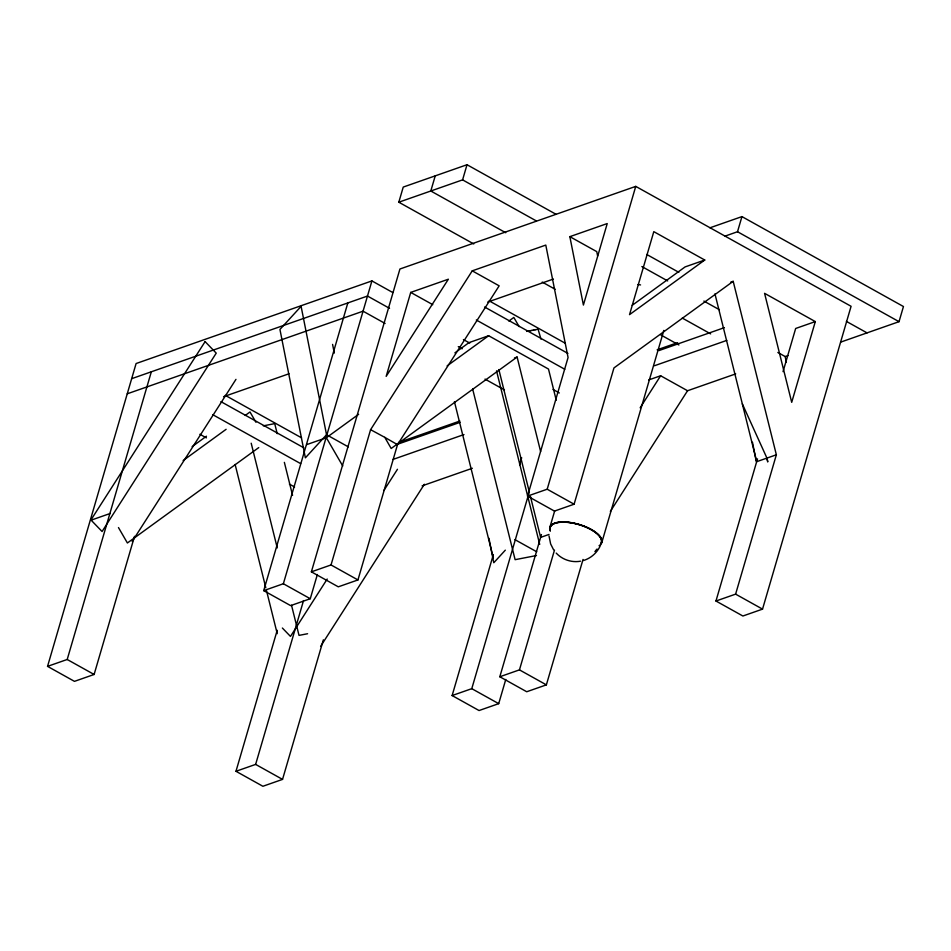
<?xml version="1.0" encoding="UTF-8"?>
<svg xmlns="http://www.w3.org/2000/svg" width="951" height="951" viewBox="0 0 951 951"><rect width="100%" height="100%" fill="white"/><g stroke="black" fill="none" stroke-linecap="round" stroke-linejoin="round"><path stroke-width="1.43" d="M134.519 536.316L94.113 674.473L74.463 681.356L47.55 666.366L136.1 363.532L371.912 280.914L392.668 292.468M47.55 666.366L67.2 659.483L151.328 371.793M317.361 574.523L310.276 598.726L290.626 605.621L263.712 590.63L347.828 302.941M263.712 590.63L283.362 583.748L371.912 280.914M473.753 243.943L398.814 202.206L403.236 187.074L467.012 164.725L556.169 214.367M323.364 639.821L282.542 779.392L262.892 786.275L235.979 771.285L277.205 630.287M311.381 571.836L331.031 564.953L370.593 429.674L472.243 270.845L499.156 285.835L397.506 444.664L357.945 579.944L338.294 586.826L311.381 571.836L399.931 269.002L635.743 186.384L851.086 306.293L762.536 609.127L742.886 616.01L715.96 601.02L756.461 462.424L752.467 442.239M235.979 771.285L255.629 764.402L303.524 600.616M435.237 175.864L430.803 190.996L505.742 232.733M410.725 292.409L386.165 376.382L448.361 279.214L410.725 292.409L432.753 304.665M398.814 202.206L462.59 179.87L467.012 164.725M505.777 679.442L498.704 703.657L479.054 710.54L452.129 695.55L493.367 554.552M519.603 464.825L521.683 457.704M715.96 601.02L735.61 594.137L776.361 454.792L733.197 281.33L613.954 367.93L574.107 504.208L554.457 511.091L527.532 496.101L568.068 357.517L545.791 245.085L472.243 270.845M452.129 695.55L471.779 688.667L529.255 492.119M527.532 496.101L547.194 489.218L635.743 186.384M583.034 559.45L546.373 684.863L526.723 691.746L499.81 676.755L541.452 534.557M549.749 527.769L554.73 510.735M499.81 676.755L519.46 669.873L554.481 550.106M601.971 541.987L663.834 330.413M725.09 236.098L737.512 231.735L741.946 216.602L903.45 306.531L899.028 321.676L840.803 342.075M776.361 454.792L756.711 461.675L757.531 458.881M783.042 371.627L795.666 328.475L815.316 321.593L791.707 402.332L764.58 293.336L815.316 321.593M600.521 545.208C597.43 552.507 591.035 558.273 583.427 560.519M132.189 541.511L235.967 379.354M327.203 579.04L290.483 636.421L282.376 628.029M383.883 490.49L397.459 469.283M320.594 646.418L424.372 484.273M640.166 407.777L660.648 375.764L687.561 390.742L735.705 373.886M610.352 511.412L687.561 390.742M326.538 434.738L305.378 457.847L279.939 329.438L301.098 306.341L326.538 434.738L348.328 446.875M505.326 550.154L493.783 562.754L488.921 538.23M594.898 551.568L597.157 549.131L596.384 549.963M192.138 446.613L206.462 436.212M183.127 460.546L226.112 429.317M245.227 415.444L249.994 411.973L255.95 422.256M258.755 447.588L127.398 542.985L118.471 527.567M306.721 444.616L326.371 437.733L358.622 414.315M454.899 352.857L469.009 342.622L488.659 335.739L548.489 369.059L556.24 400.181M447.101 365.909L488.659 335.739M508.856 321.034L513.825 317.456L519.115 326.585M397.09 444.2L391.17 448.48L384.798 437.365L397.506 444.664M397.863 443.653L517.106 357.041L540.608 451.499M632.213 305.319L685.1 266.91L704.75 260.027L653.801 231.652L629.538 314.638L704.75 260.027M131.678 378.676L367.49 296.046L389.541 308.326M569.851 236.656L607.237 223.556L583.403 305.057L569.851 236.656L596.764 251.635L597.62 255.914M127.244 393.809L363.056 311.191L385.107 323.471M487.732 302.061L553.375 279.059M223.556 396.698L289.009 373.767M709.945 227.812L741.946 216.602M514.491 357.968L517.106 357.041M730.582 282.245L733.197 281.33M90.63 520.328L110.28 513.445M657.141 349.825L677.611 342.657M658.9 350.586L724.4 327.643M398.54 442.524L459.856 421.043M397.399 444.307L460.058 422.351M654.478 365.731L726.826 340.387M392.965 459.44L463.981 434.559M648.713 379.936L660.648 375.764M777.835 352.464L785.181 356.554L787.951 355.579M422.125 485.854L472.362 468.261M549.012 534.45L540.62 537.386L530.444 496.493M526.664 331.423L527.912 331.174M527.853 331.198L529.101 330.936M529.029 330.96L530.278 330.71M530.206 330.734L531.454 330.484M531.395 330.508L532.251 330.33M532.572 330.282L533.428 330.104M533.761 330.045L534.617 329.878M534.938 329.819L535.793 329.64M536.982 329.415L535.734 329.664M537.303 329.367L538.159 329.189M263.32 425.846L274.72 423.635L277.216 433.68M536.495 555.539L515.109 559.675L472.647 389.018M307.577 633.735L299.018 635.387L291.529 605.276M538.1 329.212L540.976 339.138M580.502 561.197C571.717 562.826 562.255 559.663 556.216 553.09M737.512 231.735L899.028 321.676M846.39 321.39L867.027 332.886M646.763 254.476L678.812 272.319M641.854 266.542L667.685 280.925M703.871 301.075L719.372 309.705M462.59 179.87L536.233 220.87M682.283 318.074L710.659 333.884M660.802 334.918L678.883 344.987M542.236 282.078L555.146 289.27M489.147 300.849L565.37 343.299M484.582 307.007L567.902 353.403M476.32 320.011L564.763 369.261M463.422 339.566L469.735 343.085M553.006 389.458L559.319 392.965M458.287 346.616L462.186 348.779M484.998 379.092L504.458 389.934M547.194 489.218L574.107 504.208M735.61 594.137L762.536 609.127M370.593 429.674L384.798 437.365M514.943 539.645L536.733 551.782M225.316 395.378L301.538 437.829M220.941 401.643L303.761 447.755M212.632 414.612L300.635 463.624M199.9 434.262L206.379 437.876M289.401 484.107L294.596 486.995M331.031 564.953L357.945 579.944M519.46 669.873L546.373 684.863M283.362 583.748L310.276 598.726M471.779 688.667L498.704 703.657M67.2 659.483L94.113 674.473M255.629 764.402L282.542 779.392M553.577 549.773L550.629 543.924L549.036 535.995M326.371 437.733L342.752 465.99M742.327 403.854L766.934 458.097L767.719 461.722L766.934 458.097M714.95 293.859L756.711 461.675M498.859 369.57L529.386 492.261M496.529 370.866L539.704 544.4M454.423 401.643L493.319 557.964M284.361 462.364L292.563 495.34M251.195 443.214L277.252 547.907M235.123 464.445L265.804 587.777M266.518 590.654L277.228 633.675M785.181 356.554L786.311 362.248M332.588 344.405L334.3 353.071M550.332 531.217A27.08 10.925 16.3 0 1 579.254 524.488A27.08 10.925 16.3 0 1 599.047 545.731M550.118 530.159A26.794 10.818 16.3 0 1 577.923 524.239A26.794 10.818 16.3 0 1 600.568 544.127M550.142 529.208A26.569 10.723 16.3 0 1 578.541 524.512A26.569 10.723 16.3 0 1 600.616 543.734M637.943 284.515A27.08 10.925 16.3 0 1 640.558 284.931M205.107 341.599L90.939 519.971L102.078 531.514L216.234 353.142L205.107 341.599"/></g></svg>
